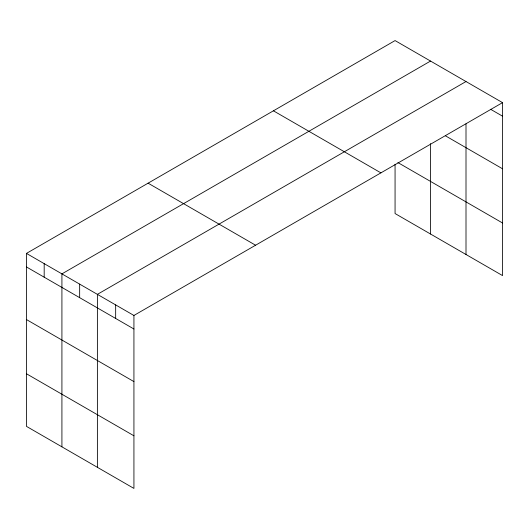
<?xml version="1.0" encoding="UTF-8"?>
<svg xmlns="http://www.w3.org/2000/svg" width="529" height="529" viewBox="0 0 529 529"><rect width="100%" height="100%" fill="white"/><g stroke="black" fill="none" stroke-linecap="round" stroke-linejoin="round"><path stroke-width="0.79" d="M26.45 253.404L133.93 315.456L133.93 488.419L26.45 426.361L26.45 253.404L395.07 40.581L502.55 102.639L502.55 275.596L395.064 213.544L395.064 164.228M430.533 61.06L61.919 273.877L61.919 446.84M466.003 81.539L97.389 294.355L97.389 467.319M133.93 315.456L502.55 102.639M490.601 109.285L502.55 116.182M445.431 135.814L502.55 168.791M397.907 162.575L502.55 222.993M273.42 110.812L380.906 172.871M148.094 183.173L255.58 245.225M26.45 266.947L133.93 329.005M26.45 319.556L133.93 381.607M26.45 373.758L133.93 435.81M466.003 123.852L466.003 254.502M430.533 143.637L430.533 234.023M115.659 304.909L115.659 318.451M79.654 284.119L79.654 297.668M44.185 263.64L44.185 277.189"/></g></svg>
